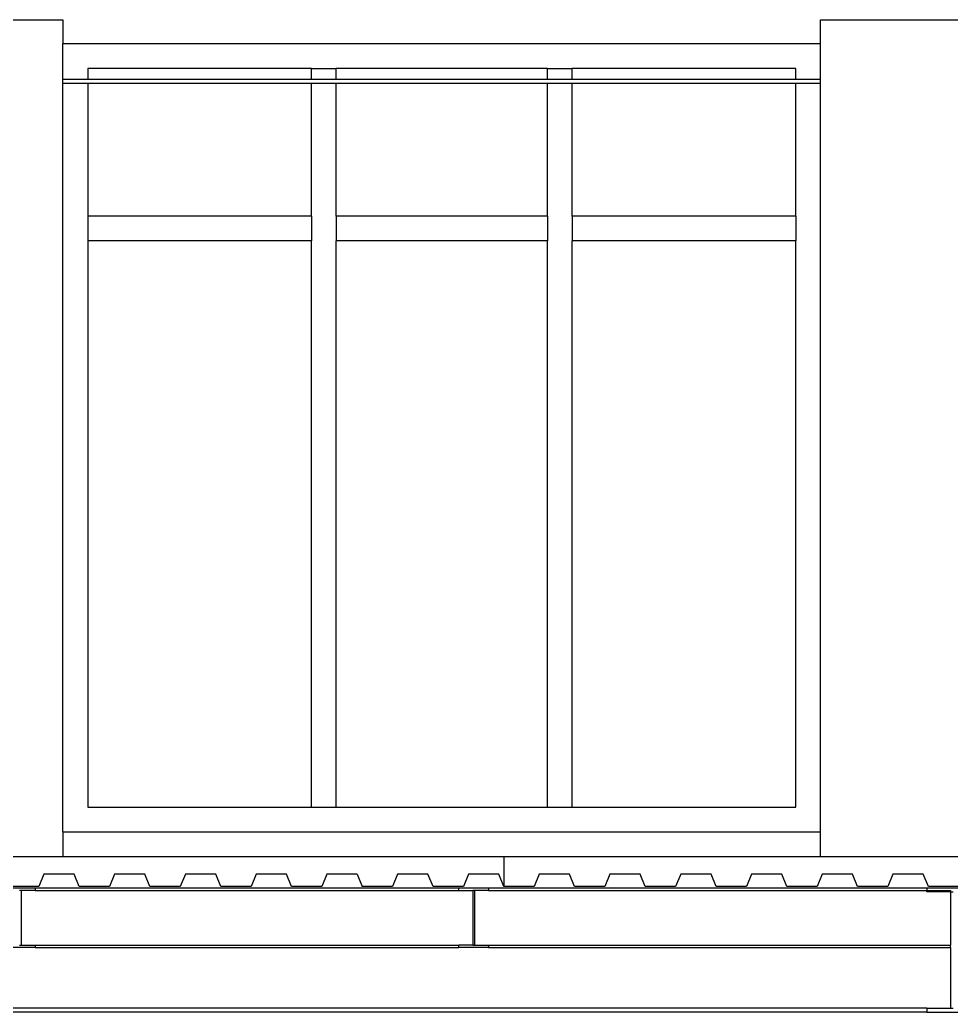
# Model space of a CAD drawing. Extents: x -34 to 34, y -12.8 to 11.9.
# Drawn here: x -22.976 to -19.227, y 5.27 to 9.265 of the extents above; entities that cross this region are included whole.
import ezdxf

# ---------------------------------------------------------------- set-up
doc = ezdxf.new("R2010")
doc.units = 0
doc.layers.get('0').update_dxf_attribs({"linetype": 'CONTINUOUS'})
doc.layers.add('SECTIONCUTEDGES', color=7, linetype='CONTINUOUS')

msp = doc.modelspace()

# ---------------------------------------------------------------- linework, layer by layer
for p, q in [((-23.9522, 9.2655), (-22.8022, 9.2655)), ((-22.8022, 9.2655), (-22.8022, 9.1697)), ((-19.7522, 9.2655), (-18.6022, 9.2655)), ((-19.7522, 9.1697), (-19.7522, 9.2655)), ((-22.8022, 9.1697), (-19.7522, 9.1697)), ((-22.8022, 9.0257), (-22.8022, 9.1697)), ((-19.7522, 9.0257), (-19.7522, 9.1697)), ((-22.7022, 9.0697), (-22.7022, 9.0257)), ((-21.8022, 9.0697), (-22.7022, 9.0697)), ((-21.8022, 9.0697), (-21.7022, 9.0697)), ((-21.8022, 9.0257), (-21.8022, 9.0697)), ((-21.7022, 9.0257), (-21.7022, 9.0697)), ((-20.8522, 9.0697), (-21.7022, 9.0697)), ((-20.8522, 9.0697), (-20.7522, 9.0697)), ((-20.8522, 9.0257), (-20.8522, 9.0697)), ((-20.7522, 9.0257), (-20.7522, 9.0697)), ((-19.8522, 9.0697), (-20.7522, 9.0697)), ((-19.8522, 9.0257), (-19.8522, 9.0697)), ((-22.7022, 9.0257), (-22.8022, 9.0257)), ((-22.8022, 9.0097), (-22.8022, 9.0257)), ((-22.8022, 5.9955), (-22.8022, 9.0097)), ((-22.7022, 9.0097), (-22.8022, 9.0097)), ((-21.8022, 9.0257), (-22.7022, 9.0257)), ((-22.7022, 9.0097), (-22.7022, 8.4755)), ((-21.8022, 9.0097), (-22.7022, 9.0097)), ((-21.7022, 9.0257), (-21.8022, 9.0257)), ((-21.8022, 8.4755), (-21.8022, 9.0097)), ((-21.7022, 9.0097), (-21.8022, 9.0097)), ((-20.8522, 9.0257), (-21.7022, 9.0257)), ((-21.7022, 8.4755), (-21.7022, 9.0097)), ((-20.8522, 9.0097), (-21.7022, 9.0097)), ((-20.7522, 9.0257), (-20.8522, 9.0257)), ((-20.8522, 8.4755), (-20.8522, 9.0097)), ((-20.7522, 9.0097), (-20.8522, 9.0097)), ((-19.8522, 9.0257), (-20.7522, 9.0257)), ((-20.7522, 8.4755), (-20.7522, 9.0097)), ((-19.8522, 9.0097), (-20.7522, 9.0097)), ((-19.7522, 9.0257), (-19.8522, 9.0257)), ((-19.8522, 8.4755), (-19.8522, 9.0097)), ((-19.7522, 9.0097), (-19.8522, 9.0097)), ((-19.7522, 9.0097), (-19.7522, 9.0257)), ((-19.7522, 5.9955), (-19.7522, 9.0097)), ((-21.8022, 8.4755), (-22.7022, 8.4755)), ((-22.7022, 8.4755), (-22.7022, 8.3755)), ((-21.8022, 8.4755), (-21.8022, 8.3755)), ((-20.8522, 8.4755), (-21.7022, 8.4755)), ((-21.7022, 8.4755), (-21.7022, 8.3755)), ((-20.8522, 8.4755), (-20.8522, 8.3755)), ((-19.8522, 8.4755), (-20.7522, 8.4755)), ((-20.7522, 8.4755), (-20.7522, 8.3755)), ((-19.8522, 8.4755), (-19.8522, 8.3755)), ((-21.8022, 8.3755), (-22.7022, 8.3755)), ((-22.7022, 8.3755), (-22.7022, 6.0955)), ((-21.8022, 6.0955), (-21.8022, 8.3755)), ((-20.8522, 8.3755), (-21.7022, 8.3755)), ((-21.7022, 6.0955), (-21.7022, 8.3755)), ((-20.8522, 6.0955), (-20.8522, 8.3755)), ((-19.8522, 8.3755), (-20.7522, 8.3755)), ((-20.7522, 6.0955), (-20.7522, 8.3755)), ((-19.8522, 6.0955), (-19.8522, 8.3755)), ((-22.7022, 6.0955), (-21.8022, 6.0955)), ((-21.8022, 6.0955), (-21.7022, 6.0955)), ((-21.7022, 6.0955), (-20.8522, 6.0955)), ((-20.8522, 6.0955), (-20.7522, 6.0955)), ((-20.7522, 6.0955), (-19.8522, 6.0955)), ((-22.8022, 5.9955), (-19.7522, 5.9955)), ((-22.8022, 5.9955), (-22.8022, 5.8955)), ((-19.7522, 5.8955), (-19.7522, 5.9955)), ((-22.9141, 5.7697), (-21.2091, 5.7697)), ((-22.9141, 5.7599), (-21.2091, 5.7599)), ((-21.0891, 5.7697), (-19.3241, 5.7697)), ((-21.0891, 5.7599), (-19.3241, 5.7599)), ((-19.3241, 5.7599), (-19.2291, 5.7599)), ((-19.2291, 5.7599), (-19.2291, 5.7537)), ((-19.2291, 5.7537), (-19.2191, 5.7537)), ((-22.9141, 5.5395), (-21.2091, 5.5395)), ((-22.9141, 5.5297), (-21.2091, 5.5297)), ((-21.0891, 5.5395), (-19.2291, 5.5395)), ((-21.0891, 5.5297), (-19.2291, 5.5297)), ((-19.3241, 5.2857), (-26.6272, 5.2857)), ((-19.2291, 5.2857), (-19.2191, 5.2857)), ((-19.3241, 5.2697), (-26.5772, 5.2697))]:
    msp.add_line(p, q)
at = {"layer": 'SECTIONCUTEDGES'}
for p, q in [((-22.8022, 5.8955), (-23.9522, 5.8955)), ((-21.0275, 5.8955), (-22.8022, 5.8955)), ((-21.0275, 5.8955), (-21.0275, 5.7755)), ((-19.7522, 5.8955), (-21.0275, 5.8955)), ((-18.6022, 5.8955), (-19.7522, 5.8955)), ((-22.8791, 5.8255), (-22.8994, 5.7755)), ((-22.757, 5.8255), (-22.8791, 5.8255)), ((-22.7367, 5.7755), (-22.757, 5.8255)), ((-22.5942, 5.8255), (-22.6146, 5.7755)), ((-22.4721, 5.8255), (-22.5942, 5.8255)), ((-22.4518, 5.7755), (-22.4721, 5.8255)), ((-22.3094, 5.8255), (-22.3297, 5.7755)), ((-22.1873, 5.8255), (-22.3094, 5.8255)), ((-22.1669, 5.7755), (-22.1873, 5.8255)), ((-22.0245, 5.8255), (-22.0449, 5.7755)), ((-21.9024, 5.8255), (-22.0245, 5.8255)), ((-21.8821, 5.7755), (-21.9024, 5.8255)), ((-21.7397, 5.8255), (-21.76, 5.7755)), ((-21.6176, 5.8255), (-21.7397, 5.8255)), ((-21.6176, 5.8255), (-21.5972, 5.7755)), ((-21.4548, 5.8255), (-21.4751, 5.7755)), ((-21.3327, 5.8255), (-21.4548, 5.8255)), ((-21.3124, 5.7755), (-21.3327, 5.8255)), ((-21.1699, 5.8255), (-21.1903, 5.7755)), ((-21.0479, 5.8255), (-21.1699, 5.8255)), ((-21.0275, 5.7755), (-21.0479, 5.8255)), ((-20.8851, 5.8255), (-20.9054, 5.7755)), ((-20.763, 5.8255), (-20.8851, 5.8255)), ((-20.7427, 5.7755), (-20.763, 5.8255)), ((-20.6002, 5.8255), (-20.6206, 5.7755)), ((-20.4781, 5.8255), (-20.6002, 5.8255)), ((-20.4578, 5.7755), (-20.4781, 5.8255)), ((-20.3154, 5.8255), (-20.3357, 5.7755)), ((-20.1933, 5.8255), (-20.3154, 5.8255)), ((-20.1729, 5.7755), (-20.1933, 5.8255)), ((-20.0305, 5.8255), (-20.0509, 5.7755)), ((-19.9084, 5.8255), (-20.0305, 5.8255)), ((-19.8881, 5.7755), (-19.9084, 5.8255)), ((-19.7457, 5.8255), (-19.766, 5.7755)), ((-19.6236, 5.8255), (-19.7457, 5.8255)), ((-19.6032, 5.7755), (-19.6236, 5.8255)), ((-19.4608, 5.8255), (-19.4811, 5.7755)), ((-19.3387, 5.8255), (-19.4608, 5.8255)), ((-19.3184, 5.7755), (-19.3387, 5.8255)), ((-23.0341, 5.7697), (-22.9141, 5.7697)), ((-22.8994, 5.7755), (-23.0215, 5.7755)), ((-22.971, 5.7599), (-22.9772, 5.7599)), ((-22.9141, 5.7599), (-22.971, 5.7599)), ((-22.971, 5.7599), (-22.971, 5.5395)), ((-22.9141, 5.7697), (-22.9141, 5.7599)), ((-22.6146, 5.7755), (-22.7367, 5.7755)), ((-22.3297, 5.7755), (-22.4518, 5.7755)), ((-22.0449, 5.7755), (-22.1669, 5.7755)), ((-21.76, 5.7755), (-21.8821, 5.7755)), ((-21.4751, 5.7755), (-21.5972, 5.7755)), ((-21.1903, 5.7755), (-21.3124, 5.7755)), ((-21.2091, 5.7599), (-21.2091, 5.7697)), ((-21.2091, 5.7697), (-21.0891, 5.7697)), ((-21.2091, 5.7599), (-21.1522, 5.7599)), ((-21.1522, 5.7599), (-21.1522, 5.5395)), ((-21.146, 5.7599), (-21.1522, 5.7599)), ((-21.0891, 5.7599), (-21.146, 5.7599)), ((-21.146, 5.7599), (-21.146, 5.5395)), ((-21.0891, 5.7697), (-21.0891, 5.7599)), ((-20.9054, 5.7755), (-21.0275, 5.7755)), ((-20.6206, 5.7755), (-20.7427, 5.7755)), ((-20.3357, 5.7755), (-20.4578, 5.7755)), ((-20.0509, 5.7755), (-20.1729, 5.7755)), ((-19.766, 5.7755), (-19.8881, 5.7755)), ((-19.4811, 5.7755), (-19.6032, 5.7755)), ((-19.3241, 5.7697), (-19.1241, 5.7697)), ((-19.3241, 5.7697), (-19.3241, 5.7599)), ((-19.3241, 5.7537), (-19.3241, 5.7599)), ((-19.1963, 5.7755), (-19.3184, 5.7755)), ((-19.2291, 5.7537), (-19.3241, 5.7537)), ((-19.2291, 5.7537), (-19.2291, 5.5395)), ((-22.9141, 5.5297), (-23.0341, 5.5297)), ((-22.9772, 5.5395), (-22.971, 5.5395)), ((-22.971, 5.5395), (-22.9141, 5.5395)), ((-22.9141, 5.5395), (-22.9141, 5.5297)), ((-21.1522, 5.5395), (-21.2091, 5.5395)), ((-21.2091, 5.5297), (-21.2091, 5.5395)), ((-21.0891, 5.5297), (-21.2091, 5.5297)), ((-21.1522, 5.5395), (-21.146, 5.5395)), ((-21.146, 5.5395), (-21.0891, 5.5395)), ((-21.0891, 5.5395), (-21.0891, 5.5297)), ((-19.2291, 5.5297), (-19.2291, 5.5395)), ((-19.2291, 5.5297), (-19.2291, 5.2857)), ((-19.3241, 5.2857), (-19.3241, 5.2697)), ((-19.3241, 5.2857), (-19.2291, 5.2857)), ((-19.3241, 5.2697), (-19.1241, 5.2697))]:
    msp.add_line(p, q, dxfattribs=at)

doc.saveas('drawing.dxf')
